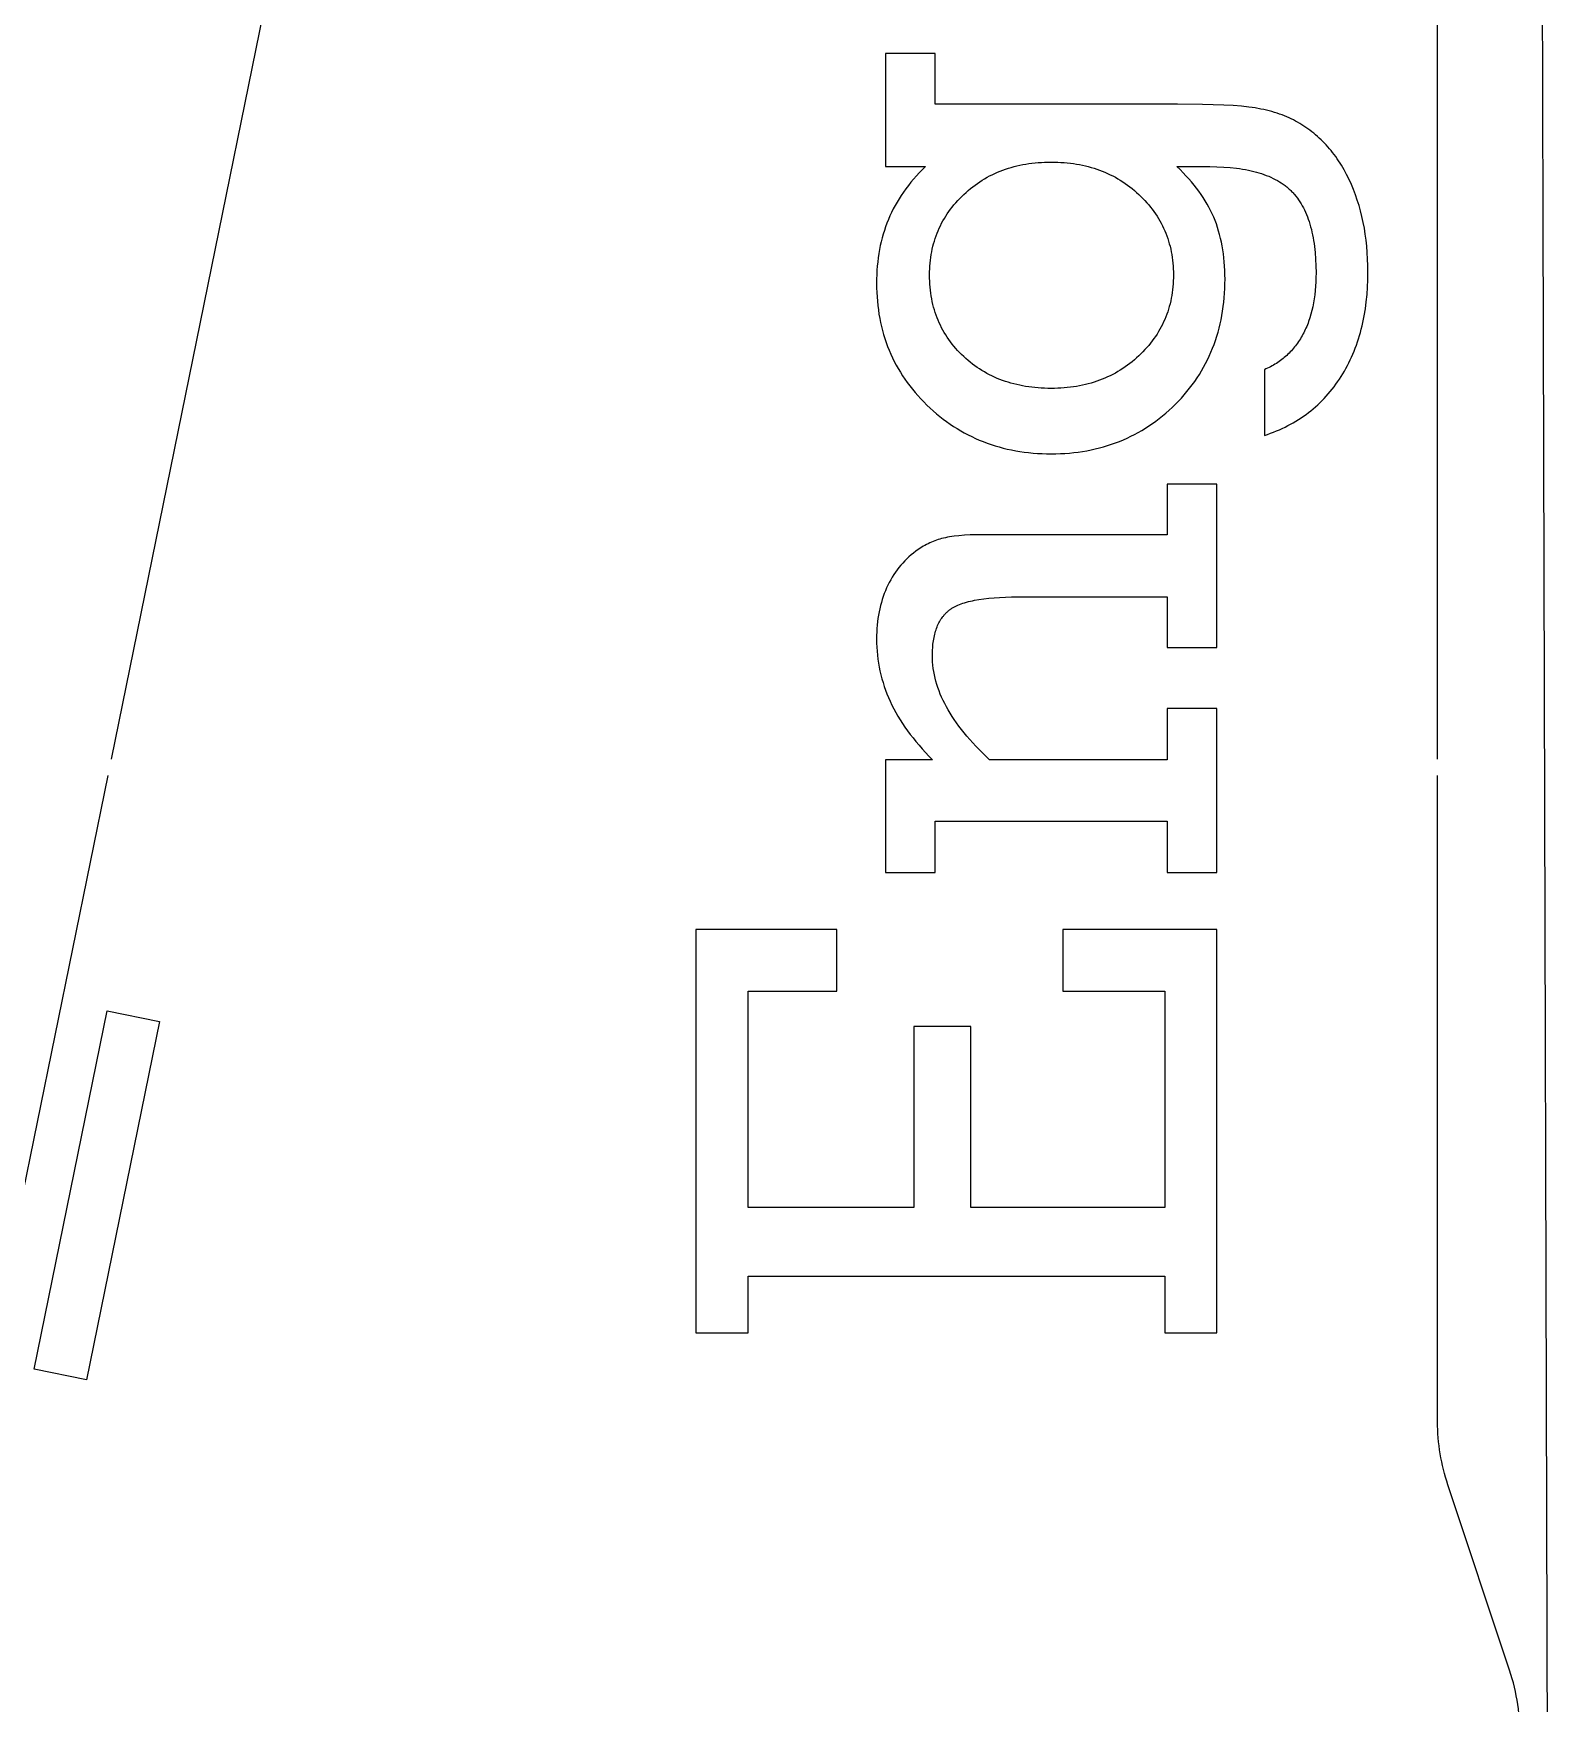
# Model space of a CAD drawing. Extents: x -2485 to -2143, y -68 to 535.
# Drawn here: x -2234 to -2142.6, y 138.6 to 238.8 of the extents above; entities that cross this region are included whole.
import ezdxf

# ---------------------------------------------------------------- set-up
doc = ezdxf.new("R2010")
doc.units = 0
doc.layers.add('Contorno', color=5, linetype='Continuous', true_color=0x0000ff)
doc.layers.add('Linha', color=1, linetype='Continuous')

msp = doc.modelspace()

# ---------------------------------------------------------------- linework, layer by layer
at = {"color": 7}
msp.add_lwpolyline([(-2482.28, 531.65), (-2146.82, 534.7, -0.416045), (-2144.29, 532.21), (-2142.6, -62.53, -0.412384), (-2145.07, -65.04), (-2480.54, -68.09, -0.416045), (-2483.06, -65.6), (-2484.75, 529.14, -0.412384)], format="xyb", close=True, dxfattribs=at)
at = {"layer": 'Contorno'}
for points in [[(-2199.55, 341.64), (-2229.36, 195.27)], [(-2149.74, 195.27), (-2149.75, 341.64)], [(-2229.56, 194.27), (-2234.85, 168.28), (-2239.86, 142.93), (-2240.43, 139.76), (-2240.93, 136.58)]]:
    msp.add_lwpolyline(points, dxfattribs=at)
msp.add_lwpolyline([(-2144.81, 136.4, 0.088752), (-2145.42, 140.58), (-2149.12, 151.7, -0.08061), (-2149.74, 155.49), (-2149.74, 194.27)], format="xyb", dxfattribs=at)
msp.add_lwpolyline([(-2233.97, 158.65), (-2229.59, 180.16), (-2226.46, 179.52), (-2230.84, 158.01)], close=True, dxfattribs=at)
at = {"layer": 'Linha'}
for points in [[(-2172.66, 213.59), (-2172.38, 213.6), (-2172.11, 213.61), (-2171.84, 213.63), (-2171.57, 213.66), (-2171.31, 213.69), (-2171.05, 213.73), (-2170.79, 213.77), (-2170.54, 213.82), (-2170.29, 213.88), (-2170.04, 213.94), (-2169.79, 214.01), (-2169.55, 214.08), (-2169.31, 214.16), (-2169.07, 214.24), (-2168.84, 214.33), (-2168.6, 214.43), (-2168.38, 214.53), (-2168.15, 214.64), (-2167.93, 214.75), (-2167.71, 214.87), (-2167.49, 214.99), (-2167.28, 215.12), (-2167.07, 215.26), (-2166.86, 215.4), (-2166.65, 215.55), (-2166.45, 215.7), (-2166.25, 215.86), (-2166.06, 216.03), (-2165.86, 216.2), (-2165.67, 216.37), (-2165.48, 216.56), (-2165.3, 216.74), (-2165.12, 216.93), (-2164.95, 217.13), (-2164.79, 217.32), (-2164.63, 217.52), (-2164.47, 217.73), (-2164.32, 217.93), (-2164.18, 218.14), (-2164.04, 218.35), (-2163.91, 218.57), (-2163.79, 218.78), (-2163.67, 219), (-2163.55, 219.23), (-2163.45, 219.45), (-2163.35, 219.68), (-2163.25, 219.92), (-2163.16, 220.15), (-2163.07, 220.39), (-2163, 220.64), (-2162.92, 220.88), (-2162.86, 221.13), (-2162.8, 221.38), (-2162.74, 221.63), (-2162.69, 221.89), (-2162.65, 222.15), (-2162.61, 222.42), (-2162.58, 222.68), (-2162.55, 222.95), (-2162.53, 223.23), (-2162.52, 223.5), (-2162.51, 223.78), (-2162.5, 224.06), (-2162.51, 224.33), (-2162.52, 224.59), (-2162.53, 224.85), (-2162.55, 225.1), (-2162.57, 225.35), (-2162.6, 225.59), (-2162.63, 225.83), (-2162.67, 226.07), (-2162.72, 226.3), (-2162.77, 226.52), (-2162.83, 226.75), (-2162.89, 226.96), (-2162.95, 227.18), (-2163.02, 227.39), (-2163.1, 227.59), (-2163.18, 227.79), (-2163.27, 227.99), (-2163.37, 228.19), (-2163.47, 228.39), (-2163.58, 228.58), (-2163.69, 228.77), (-2163.81, 228.97), (-2163.94, 229.16), (-2164.07, 229.35), (-2164.21, 229.54), (-2164.36, 229.72), (-2164.52, 229.91), (-2164.68, 230.1), (-2164.85, 230.28), (-2165.02, 230.46), (-2165.2, 230.65), (-2165.39, 230.83), (-2163.42, 230.83), (-2162.99, 230.82), (-2162.58, 230.8), (-2162.19, 230.77), (-2161.81, 230.73), (-2161.63, 230.71), (-2161.45, 230.68), (-2161.28, 230.65), (-2161.1, 230.62), (-2160.94, 230.58), (-2160.77, 230.54), (-2160.61, 230.5), (-2160.46, 230.46), (-2160.31, 230.41), (-2160.16, 230.36), (-2160.02, 230.3), (-2159.87, 230.25), (-2159.74, 230.19), (-2159.61, 230.12), (-2159.48, 230.06), (-2159.35, 229.99), (-2159.23, 229.92), (-2159.12, 229.85), (-2159, 229.77), (-2158.89, 229.69), (-2158.84, 229.65), (-2158.79, 229.61), (-2158.74, 229.57), (-2158.69, 229.52), (-2158.64, 229.48), (-2158.59, 229.43), (-2158.54, 229.39), (-2158.5, 229.34), (-2158.45, 229.3), (-2158.41, 229.25), (-2158.36, 229.2), (-2158.32, 229.15), (-2158.24, 229.05), (-2158.15, 228.94), (-2158.08, 228.83), (-2158, 228.72), (-2157.93, 228.6), (-2157.86, 228.48), (-2157.79, 228.35), (-2157.73, 228.23), (-2157.66, 228.09), (-2157.61, 227.96), (-2157.55, 227.82), (-2157.5, 227.67), (-2157.45, 227.53), (-2157.4, 227.38), (-2157.36, 227.22), (-2157.31, 227.06), (-2157.28, 226.9), (-2157.24, 226.73), (-2157.21, 226.56), (-2157.18, 226.39), (-2157.15, 226.21), (-2157.13, 226.03), (-2157.09, 225.66), (-2157.06, 225.27), (-2157.04, 224.86), (-2157.03, 224.44), (-2157.04, 224.17), (-2157.05, 223.9), (-2157.06, 223.64), (-2157.08, 223.38), (-2157.11, 223.13), (-2157.14, 222.88), (-2157.18, 222.64), (-2157.23, 222.41), (-2157.28, 222.18), (-2157.34, 221.96), (-2157.41, 221.74), (-2157.48, 221.53), (-2157.51, 221.43), (-2157.55, 221.33), (-2157.59, 221.23), (-2157.64, 221.13), (-2157.68, 221.04), (-2157.72, 220.94), (-2157.77, 220.85), (-2157.82, 220.76), (-2157.87, 220.66), (-2157.92, 220.58), (-2157.97, 220.49), (-2158.03, 220.4), (-2158.08, 220.32), (-2158.14, 220.23), (-2158.2, 220.15), (-2158.26, 220.07), (-2158.32, 220), (-2158.38, 219.92), (-2158.45, 219.84), (-2158.51, 219.77), (-2158.58, 219.7), (-2158.65, 219.63), (-2158.72, 219.56), (-2158.79, 219.49), (-2158.86, 219.43), (-2158.94, 219.36), (-2159.01, 219.3), (-2159.09, 219.24), (-2159.17, 219.18), (-2159.25, 219.12), (-2159.33, 219.07), (-2159.41, 219.01), (-2159.5, 218.96), (-2159.58, 218.91), (-2159.67, 218.86), (-2159.76, 218.81), (-2159.85, 218.77), (-2159.94, 218.72), (-2160.04, 218.68), (-2160.13, 218.63), (-2160.13, 214.69), (-2159.94, 214.75), (-2159.76, 214.82), (-2159.58, 214.89), (-2159.4, 214.96), (-2159.23, 215.03), (-2159.06, 215.11), (-2158.89, 215.19), (-2158.72, 215.28), (-2158.56, 215.36), (-2158.4, 215.45), (-2158.24, 215.55), (-2158.08, 215.64), (-2157.93, 215.74), (-2157.78, 215.85), (-2157.63, 215.95), (-2157.48, 216.06), (-2157.34, 216.17), (-2157.2, 216.29), (-2157.07, 216.41), (-2156.93, 216.53), (-2156.8, 216.65), (-2156.67, 216.78), (-2156.54, 216.91), (-2156.42, 217.04), (-2156.3, 217.18), (-2156.18, 217.32), (-2156.07, 217.46), (-2155.95, 217.61), (-2155.84, 217.76), (-2155.74, 217.91), (-2155.63, 218.06), (-2155.53, 218.22), (-2155.43, 218.38), (-2155.33, 218.55), (-2155.24, 218.71), (-2155.15, 218.88), (-2155.06, 219.05), (-2154.98, 219.22), (-2154.9, 219.39), (-2154.82, 219.57), (-2154.75, 219.75), (-2154.68, 219.93), (-2154.61, 220.11), (-2154.55, 220.3), (-2154.49, 220.49), (-2154.43, 220.68), (-2154.37, 220.87), (-2154.32, 221.07), (-2154.27, 221.26), (-2154.23, 221.46), (-2154.14, 221.87), (-2154.07, 222.28), (-2154.02, 222.7), (-2153.97, 223.14), (-2153.94, 223.58), (-2153.92, 224.03), (-2153.92, 224.49), (-2153.92, 224.88), (-2153.94, 225.27), (-2153.96, 225.66), (-2153.99, 226.04), (-2154.03, 226.41), (-2154.08, 226.77), (-2154.13, 227.13), (-2154.2, 227.48), (-2154.28, 227.83), (-2154.36, 228.17), (-2154.45, 228.5), (-2154.56, 228.82), (-2154.67, 229.14), (-2154.79, 229.46), (-2154.91, 229.76), (-2155.05, 230.06), (-2155.2, 230.36), (-2155.35, 230.64), (-2155.43, 230.77), (-2155.51, 230.91), (-2155.59, 231.04), (-2155.68, 231.17), (-2155.76, 231.3), (-2155.85, 231.43), (-2155.94, 231.55), (-2156.04, 231.67), (-2156.13, 231.79), (-2156.23, 231.9), (-2156.32, 232.01), (-2156.42, 232.13), (-2156.52, 232.23), (-2156.63, 232.34), (-2156.73, 232.44), (-2156.84, 232.54), (-2156.95, 232.64), (-2157.06, 232.74), (-2157.17, 232.83), (-2157.28, 232.92), (-2157.4, 233.01), (-2157.52, 233.1), (-2157.64, 233.18), (-2157.76, 233.26), (-2157.88, 233.34), (-2158.01, 233.42), (-2158.14, 233.49), (-2158.26, 233.56), (-2158.39, 233.63), (-2158.52, 233.69), (-2158.65, 233.76), (-2158.79, 233.82), (-2158.93, 233.88), (-2159.07, 233.93), (-2159.22, 233.98), (-2159.37, 234.03), (-2159.52, 234.08), (-2159.68, 234.13), (-2159.84, 234.17), (-2160, 234.21), (-2160.17, 234.25), (-2160.34, 234.28), (-2160.69, 234.35), (-2160.88, 234.37), (-2161.08, 234.4), (-2161.52, 234.45), (-2162.02, 234.49), (-2162.57, 234.52), (-2163.85, 234.56), (-2165.35, 234.58), (-2179.89, 234.58), (-2179.89, 237.61), (-2182.88, 237.61), (-2182.88, 230.83), (-2180.48, 230.83), (-2180.67, 230.64), (-2180.85, 230.46), (-2181.02, 230.27), (-2181.19, 230.08), (-2181.35, 229.89), (-2181.5, 229.69), (-2181.65, 229.5), (-2181.79, 229.3), (-2181.93, 229.1), (-2182.06, 228.9), (-2182.18, 228.7), (-2182.3, 228.49), (-2182.41, 228.29), (-2182.51, 228.08), (-2182.61, 227.87), (-2182.7, 227.66), (-2182.79, 227.44), (-2182.87, 227.22), (-2182.94, 227), (-2183.01, 226.78), (-2183.07, 226.55), (-2183.13, 226.32), (-2183.19, 226.08), (-2183.23, 225.84), (-2183.27, 225.6), (-2183.31, 225.35), (-2183.34, 225.1), (-2183.37, 224.85), (-2183.39, 224.6), (-2183.4, 224.34), (-2183.41, 224.07), (-2183.41, 223.81), (-2183.41, 223.54), (-2183.4, 223.27), (-2183.38, 223), (-2183.36, 222.74), (-2183.34, 222.48), (-2183.3, 222.22), (-2183.27, 221.97), (-2183.22, 221.71), (-2183.17, 221.47), (-2183.12, 221.22), (-2183.05, 220.98), (-2182.99, 220.74), (-2182.91, 220.5), (-2182.83, 220.26), (-2182.75, 220.03), (-2182.66, 219.8), (-2182.56, 219.57), (-2182.45, 219.35), (-2182.35, 219.13), (-2182.23, 218.91), (-2182.11, 218.7), (-2181.98, 218.48), (-2181.85, 218.27), (-2181.71, 218.07), (-2181.57, 217.86), (-2181.42, 217.66), (-2181.26, 217.46), (-2181.1, 217.27), (-2180.93, 217.08), (-2180.76, 216.89), (-2180.58, 216.7), (-2180.39, 216.51), (-2180.2, 216.33), (-2180.01, 216.16), (-2179.81, 215.99), (-2179.61, 215.83), (-2179.41, 215.67), (-2179.21, 215.52), (-2179, 215.37), (-2178.79, 215.23), (-2178.58, 215.1), (-2178.36, 214.97), (-2178.15, 214.85), (-2177.92, 214.73), (-2177.7, 214.62), (-2177.48, 214.51), (-2177.25, 214.41), (-2177.02, 214.32), (-2176.78, 214.23), (-2176.54, 214.15), (-2176.3, 214.07), (-2176.06, 214), (-2175.82, 213.93), (-2175.57, 213.87), (-2175.32, 213.82), (-2175.06, 213.77), (-2174.81, 213.73), (-2174.55, 213.69), (-2174.29, 213.66), (-2174.02, 213.63), (-2173.75, 213.61), (-2173.48, 213.6), (-2173.21, 213.59), (-2172.94, 213.59)], [(-2173.14, 217.51), (-2173.33, 217.52), (-2173.53, 217.53), (-2173.72, 217.54), (-2173.91, 217.56), (-2174.1, 217.58), (-2174.28, 217.6), (-2174.47, 217.63), (-2174.65, 217.66), (-2174.82, 217.7), (-2175, 217.74), (-2175.18, 217.78), (-2175.35, 217.83), (-2175.52, 217.88), (-2175.68, 217.93), (-2175.85, 217.99), (-2176.01, 218.05), (-2176.17, 218.11), (-2176.33, 218.18), (-2176.49, 218.26), (-2176.64, 218.33), (-2176.79, 218.41), (-2176.94, 218.5), (-2177.09, 218.58), (-2177.23, 218.68), (-2177.38, 218.77), (-2177.52, 218.87), (-2177.65, 218.97), (-2177.79, 219.08), (-2177.92, 219.19), (-2178.06, 219.3), (-2178.18, 219.42), (-2178.31, 219.54), (-2178.43, 219.66), (-2178.55, 219.79), (-2178.66, 219.91), (-2178.77, 220.04), (-2178.88, 220.17), (-2178.98, 220.31), (-2179.08, 220.44), (-2179.17, 220.58), (-2179.26, 220.72), (-2179.35, 220.86), (-2179.43, 221), (-2179.51, 221.15), (-2179.58, 221.3), (-2179.65, 221.45), (-2179.72, 221.6), (-2179.78, 221.75), (-2179.84, 221.91), (-2179.89, 222.07), (-2179.94, 222.23), (-2179.99, 222.39), (-2180.03, 222.55), (-2180.07, 222.72), (-2180.1, 222.89), (-2180.13, 223.06), (-2180.16, 223.23), (-2180.18, 223.41), (-2180.2, 223.59), (-2180.21, 223.77), (-2180.22, 223.95), (-2180.23, 224.13), (-2180.23, 224.32), (-2180.23, 224.5), (-2180.22, 224.68), (-2180.21, 224.85), (-2180.2, 225.03), (-2180.18, 225.2), (-2180.16, 225.37), (-2180.13, 225.54), (-2180.1, 225.71), (-2180.07, 225.87), (-2180.03, 226.04), (-2179.99, 226.2), (-2179.94, 226.36), (-2179.89, 226.52), (-2179.84, 226.67), (-2179.78, 226.83), (-2179.72, 226.98), (-2179.65, 227.13), (-2179.58, 227.28), (-2179.51, 227.43), (-2179.43, 227.57), (-2179.34, 227.71), (-2179.26, 227.86), (-2179.17, 227.99), (-2179.07, 228.13), (-2178.97, 228.27), (-2178.87, 228.4), (-2178.77, 228.53), (-2178.66, 228.66), (-2178.54, 228.79), (-2178.42, 228.92), (-2178.3, 229.04), (-2178.17, 229.16), (-2178.04, 229.28), (-2177.91, 229.4), (-2177.78, 229.51), (-2177.64, 229.62), (-2177.5, 229.72), (-2177.36, 229.82), (-2177.22, 229.92), (-2177.07, 230.01), (-2176.93, 230.1), (-2176.78, 230.19), (-2176.63, 230.27), (-2176.47, 230.34), (-2176.32, 230.42), (-2176.16, 230.49), (-2176, 230.55), (-2175.84, 230.62), (-2175.67, 230.68), (-2175.5, 230.73), (-2175.34, 230.78), (-2175.16, 230.83), (-2174.99, 230.87), (-2174.81, 230.91), (-2174.64, 230.95), (-2174.46, 230.98), (-2174.27, 231.01), (-2174.09, 231.03), (-2173.9, 231.05), (-2173.71, 231.07), (-2173.52, 231.08), (-2173.33, 231.09), (-2173.13, 231.1), (-2172.94, 231.1), (-2172.74, 231.1), (-2172.54, 231.09), (-2172.35, 231.08), (-2172.16, 231.07), (-2171.97, 231.05), (-2171.78, 231.03), (-2171.6, 231.01), (-2171.42, 230.98), (-2171.23, 230.95), (-2171.06, 230.91), (-2170.88, 230.87), (-2170.71, 230.83), (-2170.53, 230.78), (-2170.36, 230.73), (-2170.2, 230.68), (-2170.03, 230.62), (-2169.87, 230.55), (-2169.71, 230.49), (-2169.55, 230.42), (-2169.39, 230.34), (-2169.24, 230.27), (-2169.08, 230.19), (-2168.93, 230.1), (-2168.79, 230.01), (-2168.64, 229.92), (-2168.5, 229.82), (-2168.35, 229.72), (-2168.21, 229.62), (-2168.08, 229.51), (-2167.94, 229.4), (-2167.81, 229.28), (-2167.68, 229.16), (-2167.55, 229.04), (-2167.43, 228.92), (-2167.31, 228.79), (-2167.19, 228.66), (-2167.08, 228.53), (-2166.97, 228.4), (-2166.87, 228.27), (-2166.77, 228.13), (-2166.67, 227.99), (-2166.58, 227.86), (-2166.5, 227.71), (-2166.41, 227.57), (-2166.33, 227.43), (-2166.26, 227.28), (-2166.19, 227.13), (-2166.12, 226.98), (-2166.06, 226.83), (-2166, 226.67), (-2165.94, 226.52), (-2165.89, 226.36), (-2165.85, 226.2), (-2165.8, 226.04), (-2165.76, 225.87), (-2165.73, 225.71), (-2165.7, 225.54), (-2165.67, 225.37), (-2165.65, 225.2), (-2165.63, 225.03), (-2165.62, 224.85), (-2165.61, 224.68), (-2165.6, 224.5), (-2165.6, 224.32), (-2165.6, 224.14), (-2165.61, 223.96), (-2165.62, 223.78), (-2165.63, 223.61), (-2165.65, 223.43), (-2165.67, 223.26), (-2165.7, 223.09), (-2165.73, 222.92), (-2165.76, 222.76), (-2165.8, 222.59), (-2165.85, 222.43), (-2165.89, 222.27), (-2165.94, 222.11), (-2166, 221.96), (-2166.06, 221.8), (-2166.12, 221.65), (-2166.19, 221.5), (-2166.26, 221.35), (-2166.33, 221.2), (-2166.41, 221.06), (-2166.5, 220.92), (-2166.58, 220.77), (-2166.67, 220.63), (-2166.77, 220.5), (-2166.87, 220.36), (-2166.97, 220.23), (-2167.08, 220.09), (-2167.19, 219.96), (-2167.31, 219.84), (-2167.43, 219.71), (-2167.55, 219.58), (-2167.68, 219.46), (-2167.81, 219.34), (-2167.94, 219.23), (-2168.08, 219.11), (-2168.21, 219), (-2168.35, 218.9), (-2168.5, 218.8), (-2168.64, 218.7), (-2168.79, 218.61), (-2168.93, 218.52), (-2169.08, 218.43), (-2169.24, 218.35), (-2169.39, 218.27), (-2169.55, 218.2), (-2169.71, 218.13), (-2169.87, 218.06), (-2170.03, 218), (-2170.2, 217.94), (-2170.36, 217.88), (-2170.53, 217.83), (-2170.71, 217.79), (-2170.88, 217.74), (-2171.06, 217.7), (-2171.23, 217.67), (-2171.42, 217.63), (-2171.6, 217.6), (-2171.78, 217.58), (-2171.97, 217.56), (-2172.16, 217.54), (-2172.35, 217.53), (-2172.54, 217.52), (-2172.74, 217.51), (-2172.94, 217.51)], [(-2177.03, 208.73), (-2177.42, 208.73), (-2177.8, 208.72), (-2178.14, 208.7), (-2178.47, 208.67), (-2178.76, 208.64), (-2178.9, 208.62), (-2179.04, 208.6), (-2179.16, 208.58), (-2179.28, 208.55), (-2179.4, 208.53), (-2179.51, 208.5), (-2179.61, 208.47), (-2179.72, 208.44), (-2179.82, 208.4), (-2179.92, 208.36), (-2180.02, 208.33), (-2180.12, 208.28), (-2180.22, 208.24), (-2180.32, 208.19), (-2180.42, 208.14), (-2180.51, 208.09), (-2180.61, 208.04), (-2180.7, 207.98), (-2180.79, 207.93), (-2180.88, 207.86), (-2180.97, 207.8), (-2181.06, 207.74), (-2181.2, 207.63), (-2181.33, 207.52), (-2181.47, 207.4), (-2181.6, 207.28), (-2181.72, 207.16), (-2181.84, 207.03), (-2181.96, 206.9), (-2182.07, 206.76), (-2182.17, 206.62), (-2182.28, 206.48), (-2182.38, 206.34), (-2182.47, 206.18), (-2182.56, 206.03), (-2182.65, 205.87), (-2182.73, 205.71), (-2182.81, 205.54), (-2182.88, 205.37), (-2182.95, 205.2), (-2183.01, 205.02), (-2183.07, 204.85), (-2183.12, 204.66), (-2183.17, 204.48), (-2183.22, 204.29), (-2183.26, 204.1), (-2183.29, 203.91), (-2183.33, 203.71), (-2183.35, 203.52), (-2183.37, 203.31), (-2183.39, 203.11), (-2183.4, 202.9), (-2183.41, 202.69), (-2183.41, 202.48), (-2183.41, 202.23), (-2183.4, 201.99), (-2183.38, 201.75), (-2183.36, 201.51), (-2183.33, 201.27), (-2183.3, 201.03), (-2183.25, 200.79), (-2183.21, 200.56), (-2183.15, 200.32), (-2183.09, 200.09), (-2183.02, 199.86), (-2182.95, 199.63), (-2182.87, 199.41), (-2182.79, 199.18), (-2182.69, 198.96), (-2182.59, 198.74), (-2182.49, 198.51), (-2182.38, 198.29), (-2182.26, 198.07), (-2182.13, 197.85), (-2182, 197.63), (-2181.86, 197.41), (-2181.71, 197.19), (-2181.55, 196.97), (-2181.39, 196.75), (-2181.22, 196.54), (-2181.05, 196.32), (-2180.86, 196.1), (-2180.67, 195.88), (-2180.48, 195.66), (-2180.27, 195.44), (-2180.06, 195.23), (-2182.88, 195.23), (-2182.88, 188.46), (-2179.89, 188.46), (-2179.89, 191.54), (-2165.98, 191.54), (-2165.98, 188.46), (-2162.99, 188.46), (-2162.99, 198.3), (-2165.98, 198.3), (-2165.98, 195.23), (-2176.63, 195.23), (-2177.05, 195.64), (-2177.45, 196.05), (-2177.82, 196.45), (-2177.99, 196.65), (-2178.15, 196.85), (-2178.31, 197.05), (-2178.47, 197.24), (-2178.61, 197.44), (-2178.75, 197.64), (-2178.88, 197.83), (-2179, 198.02), (-2179.11, 198.22), (-2179.22, 198.41), (-2179.32, 198.6), (-2179.42, 198.79), (-2179.51, 198.98), (-2179.59, 199.17), (-2179.66, 199.36), (-2179.73, 199.56), (-2179.8, 199.75), (-2179.85, 199.94), (-2179.9, 200.13), (-2179.94, 200.32), (-2179.98, 200.52), (-2180.01, 200.71), (-2180.03, 200.9), (-2180.05, 201.1), (-2180.06, 201.29), (-2180.06, 201.48), (-2180.06, 201.72), (-2180.05, 201.83), (-2180.04, 201.94), (-2180.04, 202.05), (-2180.03, 202.16), (-2180.01, 202.26), (-2180, 202.37), (-2179.98, 202.47), (-2179.96, 202.57), (-2179.94, 202.66), (-2179.92, 202.76), (-2179.9, 202.85), (-2179.87, 202.94), (-2179.84, 203.03), (-2179.81, 203.11), (-2179.78, 203.2), (-2179.75, 203.28), (-2179.71, 203.36), (-2179.67, 203.44), (-2179.63, 203.51), (-2179.59, 203.58), (-2179.55, 203.66), (-2179.5, 203.72), (-2179.45, 203.79), (-2179.43, 203.82), (-2179.4, 203.85), (-2179.38, 203.89), (-2179.35, 203.92), (-2179.32, 203.95), (-2179.3, 203.98), (-2179.27, 204.01), (-2179.24, 204.04), (-2179.21, 204.06), (-2179.18, 204.09), (-2179.16, 204.12), (-2179.13, 204.14), (-2179.09, 204.17), (-2179.06, 204.2), (-2179.03, 204.22), (-2179, 204.25), (-2178.97, 204.27), (-2178.93, 204.29), (-2178.9, 204.32), (-2178.86, 204.34), (-2178.82, 204.36), (-2178.78, 204.38), (-2178.74, 204.41), (-2178.7, 204.43), (-2178.62, 204.47), (-2178.53, 204.51), (-2178.43, 204.55), (-2178.33, 204.59), (-2178.23, 204.62), (-2178.13, 204.65), (-2178.02, 204.69), (-2177.9, 204.72), (-2177.78, 204.75), (-2177.66, 204.77), (-2177.53, 204.8), (-2177.27, 204.85), (-2176.98, 204.89), (-2176.68, 204.92), (-2176.36, 204.95), (-2176.03, 204.97), (-2175.68, 204.99), (-2175.31, 205), (-2174.93, 205), (-2165.98, 205), (-2165.98, 201.97), (-2162.99, 201.97), (-2162.99, 211.77), (-2165.98, 211.77), (-2165.98, 208.73)], [(-2191.13, 160.83), (-2191.13, 164.23), (-2166.11, 164.23), (-2166.11, 160.83), (-2162.99, 160.83), (-2162.99, 185.03), (-2172.24, 185.03), (-2172.24, 181.34), (-2166.11, 181.34), (-2166.11, 168.36), (-2177.75, 168.36), (-2177.75, 179.22), (-2181.18, 179.22), (-2181.18, 168.36), (-2191.13, 168.36), (-2191.13, 181.34), (-2185.79, 181.34), (-2185.79, 185.03), (-2194.27, 185.03), (-2194.27, 160.83)]]:
    msp.add_lwpolyline(points, close=True, dxfattribs=at)

doc.saveas('drawing.dxf')
